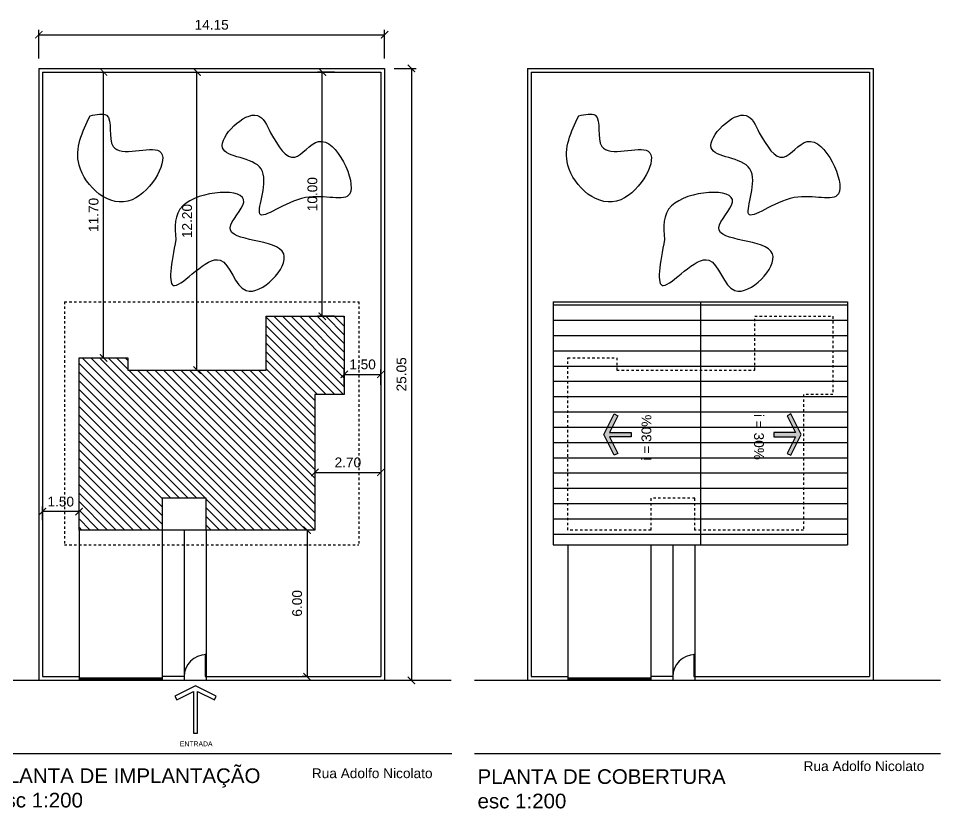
# Model space of a CAD drawing. Header units: inches. Extents: x -3 to 192, y -7 to 80.
# Drawn here: x 32.21 to 69.95, y 7.51 to 39.85 of the extents above; entities that cross this region are included whole.
import ezdxf

# ---------------------------------------------------------------- set-up
doc = ezdxf.new("R2010")
doc.units = ezdxf.units.IN
doc.header["$LTSCALE"] = 0.001
doc.header["$MEASUREMENT"] = 0
doc.linetypes.add('HIDDEN2', pattern=[0.1875, 0.125, -0.0625])
for name, color, linetype in [('ESQUADRIAS', 3, 'Continuous'), ('HACHURA', 251, 'Continuous'), ('PAREDES', 4, 'Continuous'), ('PISO', 2, 'Continuous'), ('PROJEÇÕES', 253, 'HIDDEN2'), ('SIMBOLOS', 1, 'Continuous'), ('TEXTOS E COTAS', 251, 'Continuous'), ('VEGETAÇÃO', 90, 'Continuous')]:
    doc.layers.add(name, color=color, linetype=linetype)
doc.styles.add('1 100 ANATOÇÕES', font='arial.ttf', dxfattribs={"height": 0.2})
doc.styles.add('1 200 ANOTAÇÕES', font='arial.ttf', dxfattribs={"height": 0.4})
doc.styles.add('1 200 TÍTULOS', font='arial.ttf', dxfattribs={"height": 0.6})
doc.styles.get("Standard").update_dxf_attribs({"font": 'arial.ttf'})
doc.dimstyles.new('1 200 COTAS', dxfattribs={"dimtxt": 0.4, "dimasz": 0.3, "dimexe": 0.2, "dimexo": 0.4, "dimgap": 0.2, "dimtad": 1, "dimzin": 0, "dimdsep": 46, "dimtxsty": 'Standard', "dimblk": 'ARCHTICK', "dimcen": 0.09, "dimadec": 0, "dimazin": 0, "dimtfac": 1, "dimtofl": 0, "dimtmove": 2, "dimatfit": 3, "dimfxl": 1, "dimtolj": 1, "dimtzin": 0, "dimarcsym": 0})
pattern_1 = [(90, (-12.544, -24.9644), (-3.53553, 3.53553), [0.9375, -6.13357]), (45, (-12.544, -24.9644), (-3.53553, 3.53553), [0.9375, -4.0625]), (135, (-12.544, -24.9644), (-3.53553, -3.53553), [0.9375, -4.0625])]

# ---------------------------------------------------------------- blocks, each defined once
blk = doc.blocks.new('SYMBarrows004')
blk.add_lwpolyline([(0.783, 0.435), (0.705, 0.396), (0.881, 0.043), (0, 0.043), (0, -0.043), (0.881, -0.043), (0.705, -0.396), (0.783, -0.435), (1.001, 0), (0.783, 0.435)])
blk = doc.blocks.new('_ArchTick')
at = {"color": 0, "linetype": 'ByBlock', "const_width": 0.15}
blk.add_lwpolyline([(-0.5, -0.5), (0.5, 0.5)], dxfattribs=at)
blk = doc.blocks.new('*D29')
at = {"layer": 'Defpoints', "color": 0, "transparency": 16777216}
for p in [(44.344, 18.912), (44.023, 12.912), (44.344, 12.912)]:
    blk.add_point(p, dxfattribs=at)
at = {"layer": 'TEXTOS E COTAS', "color": 0, "lineweight": -2, "transparency": 16777216}
for p, q in [((43.944, 18.912), (43.823, 18.912)), ((44.023, 18.912), (44.023, 12.912)), ((43.944, 12.912), (43.823, 12.912))]:
    blk.add_line(p, q, dxfattribs=at)
at = {"layer": 'TEXTOS E COTAS', "color": 0, "lineweight": -2, "transparency": 16777216, "xscale": 0.3, "yscale": 0.3, "zscale": 0.3}
for p, rotation in [((44.023, 18.912), 90), ((44.023, 12.912), 270)]:
    blk.add_blockref('_ArchTick', p, dxfattribs=dict(at, rotation=rotation))
at = {"layer": 'TEXTOS E COTAS', "color": 0, "transparency": 16777216, "insert": (43.619, 15.912), "char_height": 0.4, "attachment_point": 5, "rotation": 90}
blk.add_mtext('\\A1;6.00', dxfattribs=at)
blk = doc.blocks.new('*D30')
at = {"layer": 'Defpoints', "color": 0, "transparency": 16777216}
for p in [(47.044, 25.286), (45.544, 24.461), (47.044, 24.461)]:
    blk.add_point(p, dxfattribs=at)
at = {"layer": 'TEXTOS E COTAS', "color": 0, "lineweight": -2, "transparency": 16777216}
for p, q in [((45.544, 24.861), (45.544, 25.486)), ((45.544, 25.286), (47.044, 25.286)), ((47.044, 24.861), (47.044, 25.486))]:
    blk.add_line(p, q, dxfattribs=at)
at = {"layer": 'TEXTOS E COTAS', "color": 0, "lineweight": -2, "transparency": 16777216, "xscale": 0.3, "yscale": 0.3, "zscale": 0.3, "rotation": 180}
blk.add_blockref('_ArchTick', (45.544, 25.286), dxfattribs=at)
at = {"layer": 'TEXTOS E COTAS', "color": 0, "lineweight": -2, "transparency": 16777216, "xscale": 0.3, "yscale": 0.3, "zscale": 0.3}
blk.add_blockref('_ArchTick', (47.044, 25.286), dxfattribs=at)
at = {"layer": 'TEXTOS E COTAS', "color": 0, "transparency": 16777216, "insert": (46.294, 25.691), "char_height": 0.4, "attachment_point": 5}
blk.add_mtext('\\A1;1.50', dxfattribs=at)
blk = doc.blocks.new('*D31')
at = {"layer": 'Defpoints', "color": 0, "transparency": 16777216}
for p in [(44.648, 37.661), (45.544, 37.661), (45.544, 27.661)]:
    blk.add_point(p, dxfattribs=at)
at = {"layer": 'TEXTOS E COTAS', "color": 0, "lineweight": -2, "transparency": 16777216}
for p, q in [((45.144, 37.661), (44.448, 37.661)), ((44.648, 27.661), (44.648, 37.661)), ((45.144, 27.661), (44.448, 27.661))]:
    blk.add_line(p, q, dxfattribs=at)
at = {"layer": 'TEXTOS E COTAS', "color": 0, "lineweight": -2, "transparency": 16777216, "xscale": 0.3, "yscale": 0.3, "zscale": 0.3}
for p, rotation in [((44.648, 37.661), 90), ((44.648, 27.661), 270)]:
    blk.add_blockref('_ArchTick', p, dxfattribs=dict(at, rotation=rotation))
at = {"layer": 'TEXTOS E COTAS', "color": 0, "transparency": 16777216, "insert": (44.244, 32.661), "char_height": 0.4, "attachment_point": 5, "rotation": 90}
blk.add_mtext('\\A1;10.00', dxfattribs=at)
blk = doc.blocks.new('*D32')
at = {"layer": 'Defpoints', "color": 0, "transparency": 16777216}
for p in [(33.194, 19.671), (33.194, 18.912), (34.694, 18.912)]:
    blk.add_point(p, dxfattribs=at)
at = {"layer": 'TEXTOS E COTAS', "color": 0, "lineweight": -2, "transparency": 16777216}
for p, q in [((33.194, 19.312), (33.194, 19.871)), ((34.694, 19.671), (33.194, 19.671)), ((34.694, 19.312), (34.694, 19.871))]:
    blk.add_line(p, q, dxfattribs=at)
at = {"layer": 'TEXTOS E COTAS', "color": 0, "lineweight": -2, "transparency": 16777216, "xscale": 0.3, "yscale": 0.3, "zscale": 0.3, "rotation": 180}
blk.add_blockref('_ArchTick', (33.194, 19.671), dxfattribs=at)
at = {"layer": 'TEXTOS E COTAS', "color": 0, "lineweight": -2, "transparency": 16777216, "xscale": 0.3, "yscale": 0.3, "zscale": 0.3}
blk.add_blockref('_ArchTick', (34.694, 19.671), dxfattribs=at)
at = {"layer": 'TEXTOS E COTAS', "color": 0, "transparency": 16777216, "insert": (33.944, 20.075), "char_height": 0.4, "attachment_point": 5}
blk.add_mtext('\\A1;1.50', dxfattribs=at)
blk = doc.blocks.new('*D33')
at = {"layer": 'Defpoints', "color": 0, "transparency": 16777216}
for p in [(47.194, 39.188), (33.044, 37.811), (47.194, 37.811)]:
    blk.add_point(p, dxfattribs=at)
at = {"layer": 'TEXTOS E COTAS', "color": 0, "lineweight": -2, "transparency": 16777216}
for p, q in [((33.044, 38.211), (33.044, 39.388)), ((47.194, 38.211), (47.194, 39.388)), ((33.044, 39.188), (47.194, 39.188))]:
    blk.add_line(p, q, dxfattribs=at)
at = {"layer": 'TEXTOS E COTAS', "color": 0, "lineweight": -2, "transparency": 16777216, "xscale": 0.3, "yscale": 0.3, "zscale": 0.3, "rotation": 180}
blk.add_blockref('_ArchTick', (33.044, 39.188), dxfattribs=at)
at = {"layer": 'TEXTOS E COTAS', "color": 0, "lineweight": -2, "transparency": 16777216, "xscale": 0.3, "yscale": 0.3, "zscale": 0.3}
blk.add_blockref('_ArchTick', (47.194, 39.188), dxfattribs=at)
at = {"layer": 'TEXTOS E COTAS', "color": 0, "transparency": 16777216, "insert": (40.119, 39.592), "char_height": 0.4, "attachment_point": 5}
blk.add_mtext('\\A1;14.15', dxfattribs=at)
blk = doc.blocks.new('*D34')
at = {"layer": 'Defpoints', "color": 0, "transparency": 16777216}
for p in [(47.194, 37.811), (47.194, 12.762), (48.293, 12.762)]:
    blk.add_point(p, dxfattribs=at)
at = {"layer": 'TEXTOS E COTAS', "color": 0, "lineweight": -2, "transparency": 16777216}
for p, q in [((47.594, 37.811), (48.493, 37.811)), ((48.293, 37.811), (48.293, 12.762)), ((47.594, 12.762), (48.493, 12.762))]:
    blk.add_line(p, q, dxfattribs=at)
at = {"layer": 'TEXTOS E COTAS', "color": 0, "lineweight": -2, "transparency": 16777216, "xscale": 0.3, "yscale": 0.3, "zscale": 0.3}
for p, rotation in [((48.293, 37.811), 90), ((48.293, 12.762), 270)]:
    blk.add_blockref('_ArchTick', p, dxfattribs=dict(at, rotation=rotation))
at = {"layer": 'TEXTOS E COTAS', "color": 0, "transparency": 16777216, "insert": (47.888, 25.286), "char_height": 0.4, "attachment_point": 5, "rotation": 90}
blk.add_mtext('\\A1;25.05', dxfattribs=at)
blk = doc.blocks.new('*D48')
at = {"layer": 'Defpoints', "color": 0, "transparency": 16777216}
for p in [(44.344, 21.686), (47.044, 21.686), (47.044, 21.275)]:
    blk.add_point(p, dxfattribs=at)
at = {"layer": 'TEXTOS E COTAS', "color": 0, "lineweight": -2, "transparency": 16777216}
for p, q in [((44.344, 21.286), (44.344, 21.075)), ((44.344, 21.275), (47.044, 21.275)), ((47.044, 21.286), (47.044, 21.075))]:
    blk.add_line(p, q, dxfattribs=at)
at = {"layer": 'TEXTOS E COTAS', "color": 0, "lineweight": -2, "transparency": 16777216, "xscale": 0.3, "yscale": 0.3, "zscale": 0.3, "rotation": 180}
blk.add_blockref('_ArchTick', (44.344, 21.275), dxfattribs=at)
at = {"layer": 'TEXTOS E COTAS', "color": 0, "lineweight": -2, "transparency": 16777216, "xscale": 0.3, "yscale": 0.3, "zscale": 0.3}
blk.add_blockref('_ArchTick', (47.044, 21.275), dxfattribs=at)
at = {"layer": 'TEXTOS E COTAS', "color": 0, "transparency": 16777216, "insert": (45.694, 21.679), "char_height": 0.4, "attachment_point": 5}
blk.add_mtext('\\A1;2.70', dxfattribs=at)
blk = doc.blocks.new('*D49')
at = {"layer": 'Defpoints', "color": 0, "transparency": 16777216}
for p in [(39.519, 37.661), (39.519, 37.661), (39.519, 25.461)]:
    blk.add_point(p, dxfattribs=at)
at = {"layer": 'TEXTOS E COTAS', "color": 0, "lineweight": -2, "transparency": 16777216}
for p, q in [((39.119, 37.661), (39.319, 37.661)), ((39.519, 25.461), (39.519, 37.661)), ((39.119, 25.461), (39.319, 25.461))]:
    blk.add_line(p, q, dxfattribs=at)
at = {"layer": 'TEXTOS E COTAS', "color": 0, "lineweight": -2, "transparency": 16777216, "xscale": 0.3, "yscale": 0.3, "zscale": 0.3}
for p, rotation in [((39.519, 37.661), 90), ((39.519, 25.461), 270)]:
    blk.add_blockref('_ArchTick', p, dxfattribs=dict(at, rotation=rotation))
at = {"layer": 'TEXTOS E COTAS', "color": 0, "transparency": 16777216, "insert": (39.115, 31.561), "char_height": 0.4, "attachment_point": 5, "rotation": 90}
blk.add_mtext('\\A1;12.20', dxfattribs=at)
blk = doc.blocks.new('*D50')
at = {"layer": 'Defpoints', "color": 0, "transparency": 16777216}
for p in [(35.694, 37.661), (35.694, 37.661), (35.694, 25.962)]:
    blk.add_point(p, dxfattribs=at)
at = {"layer": 'TEXTOS E COTAS', "color": 0, "lineweight": -2, "transparency": 16777216}
for p, q in [((35.294, 37.661), (35.494, 37.661)), ((35.694, 25.962), (35.694, 37.661)), ((35.294, 25.962), (35.494, 25.962))]:
    blk.add_line(p, q, dxfattribs=at)
at = {"layer": 'TEXTOS E COTAS', "color": 0, "lineweight": -2, "transparency": 16777216, "xscale": 0.3, "yscale": 0.3, "zscale": 0.3}
for p, rotation in [((35.694, 37.661), 90), ((35.694, 25.962), 270)]:
    blk.add_blockref('_ArchTick', p, dxfattribs=dict(at, rotation=rotation))
at = {"layer": 'TEXTOS E COTAS', "color": 0, "transparency": 16777216, "insert": (35.29, 31.811), "char_height": 0.4, "attachment_point": 5, "rotation": 90}
blk.add_mtext('\\A1;11.70', dxfattribs=at)

msp = doc.modelspace()

# ---------------------------------------------------------------- hatches: boundary and pattern name
h = msp.add_hatch()
h.set_pattern_fill('GRASS', color=2, scale=5)
h.set_pattern_definition(pattern_1)
h.paths.add_polyline_path([(38.994, 18.912), (38.094, 18.912), (38.094, 12.912), (38.994, 12.912)])
h = msp.add_hatch()
h.set_pattern_fill('GRASS', color=2, scale=5)
h.set_pattern_definition(pattern_1)
h.paths.add_polyline_path([(38.994, 18.912), (38.094, 18.912), (38.094, 12.912), (38.994, 12.912)])
at = {"layer": 'HACHURA'}
h = msp.add_hatch(dxfattribs=at)
h.set_pattern_fill('ANSI31', color=256, scale=5, angle=315)
h.paths.add_polyline_path([(64.344, 24.461), (65.544, 24.461), (65.544, 27.661), (62.344, 27.661), (62.344, 25.461), (60.119, 25.461), (60.119, 18.912), (64.344, 18.912)], flags=17)
h.paths.add_polyline_path([(60.119, 28.261), (54.094, 28.261), (54.094, 18.312), (54.694, 18.312), (54.694, 18.912), (54.694, 19.037), (54.694, 25.962), (56.694, 25.962), (56.694, 25.461), (60.119, 25.461)])
h.paths.add_polyline_path([(60.119, 25.461), (56.694, 25.461), (56.694, 25.962), (54.694, 25.962), (54.694, 19.037), (54.694, 18.912), (58.094, 18.912), (58.094, 20.212), (59.894, 20.212), (59.894, 18.912), (60.119, 18.912)], flags=17)
h.paths.add_polyline_path([(62.344, 27.661), (65.544, 27.661), (65.544, 24.461), (64.344, 24.461), (64.344, 18.912), (60.119, 18.912), (60.119, 18.312), (66.144, 18.312), (66.144, 28.261), (60.119, 28.261), (60.119, 25.461), (62.344, 25.461)])
h.paths.add_polyline_path([(59.894, 20.212), (58.094, 20.212), (58.094, 18.912), (59.894, 18.912)], flags=16)
h.paths.add_polyline_path([(59.894, 18.912), (58.994, 18.912), (58.994, 18.312), (59.894, 18.312)], flags=17)
h.paths.add_polyline_path([(58.994, 18.912), (58.094, 18.912), (58.094, 18.312), (58.994, 18.312)], flags=17)
h.paths.add_polyline_path([(58.094, 18.912), (54.694, 18.912), (54.694, 18.312), (58.094, 18.312)], flags=17)
h.paths.add_polyline_path([(60.119, 18.912), (59.894, 18.912), (59.894, 18.312), (60.119, 18.312)], flags=17)
h = msp.add_hatch(dxfattribs=at)
h.set_pattern_fill('ANSI31', color=256, scale=2, angle=90)
h.set_pattern_definition([(135, (-12.5441, -24.96442), (-0.1767767, -0.1767767), [])])
h.paths.add_polyline_path([(44.344, 24.461), (45.544, 24.461), (45.544, 27.661), (42.344, 27.661), (42.344, 25.461), (36.694, 25.461), (36.694, 25.962), (34.694, 25.962), (34.694, 19.037), (34.694, 18.912), (38.094, 18.912), (38.094, 20.212), (39.894, 20.212), (39.894, 18.912), (44.344, 18.912)])
h = msp.add_hatch(color=0, dxfattribs=at)
h.dxf.hatch_style = 1
h.paths.add_polyline_path([(57.286, 22.902), (56.394, 22.902), (56.737, 23.588), (56.586, 23.663), (56.163, 22.817), (56.586, 21.971), (56.737, 22.047), (56.394, 22.733), (57.286, 22.733)])
h = msp.add_hatch(color=0, dxfattribs=at)
h.dxf.hatch_style = 1
h.paths.add_polyline_path([(63.824, 23.663), (63.673, 23.588), (64.016, 22.902), (63.125, 22.902), (63.125, 22.733), (64.016, 22.733), (63.673, 22.047), (63.824, 21.971), (64.247, 22.817)])

# ---------------------------------------------------------------- linework, layer by layer
at = {"layer": 'ESQUADRIAS'}
for p, q in [((54.094, 28.261), (66.144, 28.261)), ((54.094, 28.261), (54.094, 18.312)), ((60.119, 28.261), (60.119, 18.312)), ((66.144, 28.261), (66.144, 18.312)), ((54.094, 18.312), (66.144, 18.312)), ((39.894, 13.812), (39.854, 13.812)), ((39.854, 13.812), (39.854, 12.912)), ((39.894, 12.912), (39.894, 13.812)), ((59.894, 13.812), (59.854, 13.812)), ((59.854, 13.812), (59.854, 12.912)), ((59.894, 12.912), (59.894, 13.812)), ((34.694, 12.857), (38.094, 12.857)), ((39.854, 12.912), (39.894, 12.912)), ((54.694, 12.857), (58.094, 12.857)), ((59.854, 12.912), (59.894, 12.912)), ((34.694, 12.817), (38.094, 12.817)), ((54.694, 12.817), (58.094, 12.817))]:
    msp.add_line(p, q, dxfattribs=at)
at = {"layer": 'PAREDES'}
for p, q in [((33.044, 37.811), (47.194, 37.811)), ((33.044, 37.811), (33.044, 12.762)), ((47.194, 37.811), (47.194, 12.762)), ((53.044, 37.811), (53.044, 12.762)), ((53.044, 37.811), (67.194, 37.811)), ((67.194, 37.811), (67.194, 12.762)), ((33.194, 37.661), (47.044, 37.661)), ((33.194, 37.661), (33.194, 12.912)), ((47.044, 37.661), (47.044, 12.912)), ((53.194, 37.661), (67.044, 37.661)), ((53.194, 37.661), (53.194, 12.912)), ((67.044, 37.661), (67.044, 12.912)), ((33.194, 12.912), (34.694, 12.912)), ((34.694, 12.912), (34.694, 12.762)), ((38.094, 12.912), (38.094, 12.762)), ((38.994, 12.912), (38.094, 12.912)), ((38.994, 12.912), (38.994, 12.762)), ((39.894, 12.912), (47.044, 12.912)), ((39.894, 12.912), (39.894, 12.762)), ((53.194, 12.912), (54.694, 12.912)), ((54.694, 12.912), (54.694, 12.762)), ((58.094, 12.912), (58.094, 12.762)), ((58.994, 12.912), (58.094, 12.912)), ((58.994, 12.912), (58.994, 12.762)), ((59.894, 12.912), (67.044, 12.912)), ((59.894, 12.912), (59.894, 12.762)), ((33.044, 12.762), (34.694, 12.762)), ((38.094, 12.762), (38.994, 12.762)), ((39.894, 12.762), (47.194, 12.762)), ((53.044, 12.762), (54.694, 12.762)), ((58.094, 12.762), (58.994, 12.762)), ((59.894, 12.762), (67.194, 12.762))]:
    msp.add_line(p, q, dxfattribs=at)
msp.add_lwpolyline([(34.694, 19.037), (34.694, 25.962), (36.694, 25.962), (36.694, 25.461), (42.344, 25.461), (42.344, 27.661), (45.544, 27.661), (45.544, 24.461), (44.344, 24.461), (44.344, 18.912), (39.894, 18.912), (39.894, 20.212), (38.094, 20.212), (38.094, 18.912), (34.694, 18.912), (34.694, 19.037)], dxfattribs=at)
at = {"layer": 'PISO', "color": 1}
for p, q in [((34.694, 18.912), (34.694, 12.912)), ((38.094, 18.912), (38.094, 12.912)), ((38.994, 18.912), (38.994, 12.912)), ((39.894, 18.912), (39.894, 12.912)), ((54.694, 18.312), (54.694, 12.912)), ((58.094, 18.312), (58.094, 12.912)), ((58.994, 18.312), (58.994, 12.912)), ((59.894, 18.312), (59.894, 12.912))]:
    msp.add_line(p, q, dxfattribs=at)
at = {"layer": 'PISO'}
for p, q in [((39.894, 18.912), (38.094, 18.912)), ((30.845, 12.762), (49.915, 12.762)), ((50.878, 12.762), (69.948, 12.762)), ((30.878, 9.762), (49.948, 9.762)), ((50.878, 9.762), (69.948, 9.762))]:
    msp.add_line(p, q, dxfattribs=at)
for centre in [(39.894, 12.912), (59.894, 12.912)]:
    msp.add_arc(centre, 0.9, 90, 180, dxfattribs=at)
at = {"layer": 'PROJEÇÕES'}
for p, q in [((34.094, 28.261), (46.144, 28.261)), ((34.094, 28.261), (34.094, 18.312)), ((46.144, 28.261), (46.144, 18.312)), ((34.094, 18.312), (46.144, 18.312))]:
    msp.add_line(p, q, dxfattribs=at)
msp.add_lwpolyline([(54.694, 25.962), (56.694, 25.962), (56.694, 25.461), (62.344, 25.461), (62.344, 27.661), (65.544, 27.661), (65.544, 24.461), (64.344, 24.461), (64.344, 18.912), (59.894, 18.912), (59.894, 20.212), (58.094, 20.212), (58.094, 18.912), (54.694, 18.912), (54.694, 25.962)], dxfattribs=at)
at = {"layer": 'SIMBOLOS'}
for p, q in [((56.163, 22.817), (56.586, 23.663)), ((56.737, 23.588), (56.394, 22.902)), ((56.586, 23.663), (56.737, 23.588)), ((63.824, 23.663), (63.673, 23.588)), ((63.673, 23.588), (64.016, 22.902)), ((64.247, 22.817), (63.824, 23.663)), ((56.586, 21.971), (56.163, 22.817)), ((56.394, 22.902), (57.286, 22.902)), ((57.286, 22.733), (56.394, 22.733)), ((56.394, 22.733), (56.737, 22.047)), ((57.286, 22.902), (57.286, 22.733)), ((64.016, 22.902), (63.125, 22.902)), ((63.125, 22.902), (63.125, 22.733)), ((63.125, 22.733), (64.016, 22.733)), ((64.016, 22.733), (63.673, 22.047)), ((63.824, 21.971), (64.247, 22.817)), ((56.737, 22.047), (56.586, 21.971)), ((63.673, 22.047), (63.824, 21.971))]:
    msp.add_line(p, q, dxfattribs=at)
at = {"layer": 'VEGETAÇÃO', "color": 3}
for points in [[(35.142, 35.874), (34.696, 33.849), (36.865, 32.431), (37.981, 34.423), (36.083, 34.614), (35.812, 35.889), (35.142, 35.874)], [(42.528, 35.172), (41.992, 35.885), (40.564, 34.56), (42.146, 33.693), (42.095, 31.857), (43.957, 32.52), (45.768, 32.673), (44.492, 34.815), (43.523, 34.177), (42.528, 35.172)], [(55.142, 35.874), (54.696, 33.849), (56.865, 32.431), (57.981, 34.423), (56.083, 34.614), (55.812, 35.889), (55.142, 35.874)], [(62.528, 35.172), (61.992, 35.885), (60.564, 34.56), (62.146, 33.693), (62.095, 31.857), (63.957, 32.52), (65.768, 32.673), (64.492, 34.815), (63.523, 34.177), (62.528, 35.172)], [(38.653, 30.805), (38.934, 32.181), (41.434, 32.334), (40.873, 31.289), (43.067, 30.218), (41.536, 28.714), (40.465, 29.963), (38.602, 28.918), (38.653, 30.805)], [(58.653, 30.805), (58.934, 32.181), (61.434, 32.334), (60.873, 31.289), (63.067, 30.218), (61.536, 28.714), (60.465, 29.963), (58.602, 28.918), (58.653, 30.805)]]:
    msp.add_spline(points, degree=3, dxfattribs=at)

# ---------------------------------------------------------------- block references
at = {"layer": 'SIMBOLOS', "xscale": 1.944904468816648, "yscale": 1.944904468816648, "zscale": 1.944904468816648, "rotation": 90}
msp.add_blockref('SYMBarrows004', (39.463, 10.595), dxfattribs=at)

# ---------------------------------------------------------------- texts
at = {"layer": 'TEXTOS E COTAS', "char_height": 0.4, "attachment_point": 1, "style": '1 200 ANOTAÇÕES'}
for insert, rotation in [((57.711, 21.757), 90), ((62.716, 23.664), 270)]:
    msp.add_mtext_dynamic_manual_height_columns('i = 30%', width=2.74545, gutter_width=10, heights=[0], dxfattribs=dict(at, insert=insert, rotation=rotation))
at = {"layer": 'TEXTOS E COTAS', "attachment_point": 1}
for s, width, gutter_width, insert, char_height, style in [('ENTRADA', 1.72752, 1, (38.821, 10.261), 0.2, '1 100 ANATOÇÕES'), ('Rua Adolfo Nicolato', 5.67183, 10, (64.344, 9.448), 0.4, '1 200 ANOTAÇÕES'), ('PLANTA DE IMPLANTAÇÃO\\Pesc 1:200', 11.08134, 10, (31.218, 9.157), 0.6, '1 200 TÍTULOS'), ('Rua Adolfo Nicolato', 5.67183, 10, (44.22, 9.157), 0.4, '1 200 ANOTAÇÕES'), ('PLANTA DE COBERTURA\\Pesc 1:200', 10.42412, 10, (51, 9.121), 0.6, '1 200 TÍTULOS')]:
    msp.add_mtext_dynamic_manual_height_columns(s, width=width, gutter_width=gutter_width, heights=[0], dxfattribs=dict(at, insert=insert, char_height=char_height, style=style))

# ---------------------------------------------------------------- dimensions: what is measured, and where the dimension line sits
at = {"layer": 'TEXTOS E COTAS'}
for base, p1, p2, picture, middle in [((47.194, 39.188), (33.044, 37.811), (47.194, 37.811), '*D33', (40.119, 39.592)), ((47.044, 25.286), (45.544, 24.461), (47.044, 24.461), '*D30', (46.294, 25.691)), ((47.044, 21.275), (44.344, 21.686), (47.044, 21.686), '*D48', (45.694, 21.679)), ((33.194, 19.671), (34.694, 18.912), (33.194, 18.912), '*D32', (33.944, 20.075))]:
    dim = msp.add_linear_dim(base=base, p1=p1, p2=p2, dimstyle='1 200 COTAS', dxfattribs=at)
    dim.commit()
    dim.dimension.update_dxf_attribs({"geometry": picture, "text_midpoint": middle})
for base, p1, p2, picture, middle in [((35.694, 37.661), (35.694, 25.962), (35.694, 37.661), '*D50', (35.29, 31.811)), ((39.519, 37.661), (39.519, 25.461), (39.519, 37.661), '*D49', (39.115, 31.561)), ((44.648, 37.661), (45.544, 27.661), (45.544, 37.661), '*D31', (44.244, 32.661)), ((48.293, 12.762), (47.194, 37.811), (47.194, 12.762), '*D34', (47.888, 25.286)), ((44.023, 12.912), (44.344, 18.912), (44.344, 12.912), '*D29', (43.619, 15.912))]:
    dim = msp.add_linear_dim(base=base, p1=p1, p2=p2, angle=90, dimstyle='1 200 COTAS', dxfattribs=at)
    dim.commit()
    dim.dimension.update_dxf_attribs({"geometry": picture, "text_midpoint": middle})

doc.saveas('drawing.dxf')
